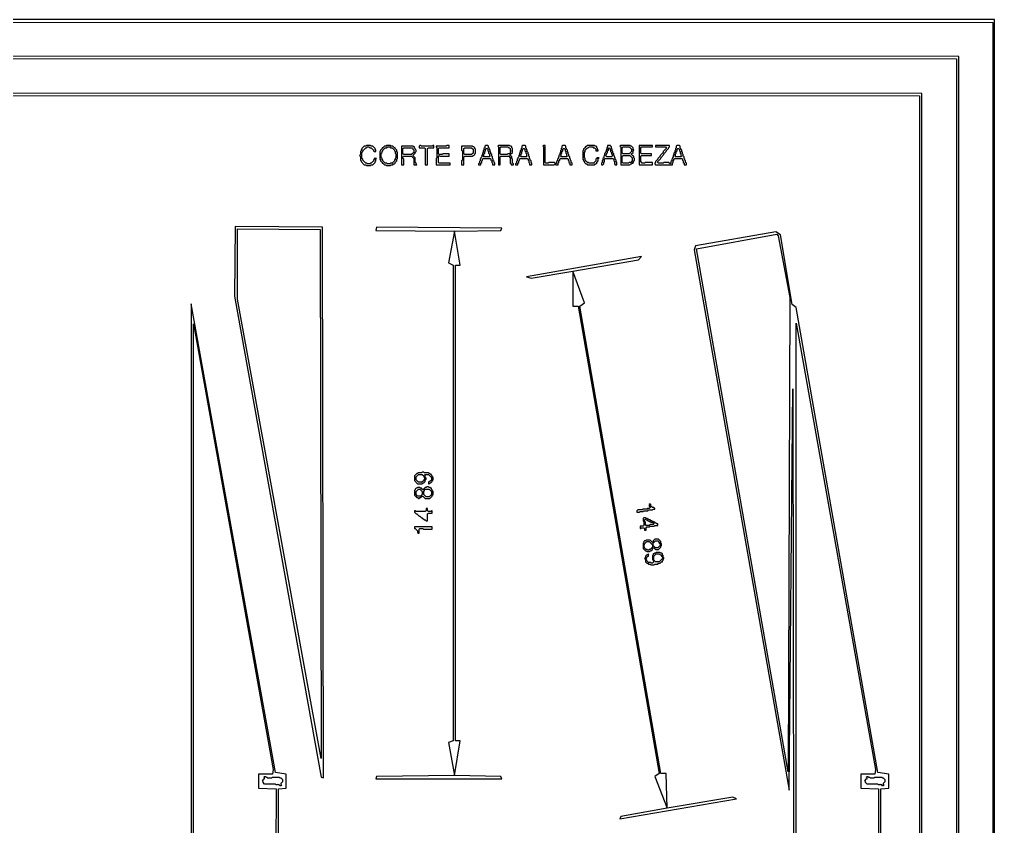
# Model space of a CAD drawing. Extents: x 17 to 323, y -435 to -5.
# Drawn here: x 196.5 to 322.7, y -109.2 to -4.7 of the extents above; entities that cross this region are included whole.
import ezdxf

# ---------------------------------------------------------------- set-up
doc = ezdxf.new("R2010")
doc.units = 0

msp = doc.modelspace()

# ---------------------------------------------------------------- linework, layer by layer
at = {"layer": 'CONTOURS'}
for p, q in [((322.7, -4.7), (17, -4.7)), ((17.3, -5), (322.5, -5.1)), ((322.7, -434.9), (322.7, -4.7)), ((322.5, -5.1), (322.4, -434.6)), ((318.1, -9.5), (21.6, -9.4)), ((21.9, -9.7), (317.8, -9.8)), ((317.8, -9.8), (317.7, -429.9)), ((318.1, -430.2), (318.1, -9.5)), ((313.3, -14.3), (26.4, -14.2)), ((26.7, -14.5), (313, -14.6)), ((313, -14.6), (312.9, -375)), ((313.2, -425.6), (313.3, -14.3)), ((241.1, -21.1), (240.8, -21.4)), ((240.8, -21.4), (240.8, -21.5)), ((240.9, -21.7), (241.3, -21.3)), ((241.3, -21.1), (241.1, -21.1)), ((241.4, -21), (241.3, -21.1)), ((241.3, -21.3), (241.4, -21.3)), ((241.9, -21), (241.4, -21)), ((241.4, -21.3), (241.5, -21.2)), ((241.5, -21.2), (241.7, -21.2)), ((241.7, -21.2), (241.8, -21.3)), ((241.8, -21.3), (242, -21.3)), ((242, -21.1), (241.9, -21)), ((242.2, -21.1), (242, -21.1)), ((242, -21.3), (242.3, -21.6)), ((242.5, -21.4), (242.2, -21.1)), ((242.5, -21.5), (242.5, -21.4)), ((243.4, -21.4), (243.2, -21.6)), ((243.5, -21.3), (243.4, -21.3)), ((243.4, -21.3), (243.4, -21.4)), ((243.7, -21.1), (243.5, -21.3)), ((243.5, -21.6), (243.8, -21.3)), ((243.9, -21.1), (243.7, -21.1)), ((243.8, -21.3), (244, -21.3)), ((244, -21), (243.9, -21.1)), ((244.5, -21), (244, -21)), ((244, -21.3), (244.1, -21.2)), ((244.1, -21.2), (244.4, -21.2)), ((244.4, -21.2), (244.5, -21.3)), ((244.6, -21.1), (244.5, -21)), ((244.5, -21.3), (244.7, -21.3)), ((244.8, -21.1), (244.6, -21.1)), ((244.7, -21.3), (245, -21.6)), ((245, -21.3), (244.8, -21.1)), ((245.1, -21.3), (245, -21.3)), ((245.1, -21.4), (245.1, -21.3)), ((245.3, -21.6), (245.1, -21.4)), ((245.9, -21.1), (245.9, -23.5)), ((247.4, -21.1), (245.9, -21.1)), ((246.1, -21.4), (246.2, -21.3)), ((246.1, -22.1), (246.1, -21.4)), ((246.2, -21.3), (247.3, -21.3)), ((247.3, -21.3), (247.4, -21.4)), ((247.5, -21.2), (247.4, -21.1)), ((247.4, -21.4), (247.4, -21.5)), ((247.6, -21.2), (247.5, -21.2)), ((247.6, -21.3), (247.6, -21.2)), ((247.7, -21.4), (247.6, -21.3)), ((247.7, -21.5), (247.7, -21.4)), ((248.3, -21), (248.2, -21.1)), ((248.2, -21.1), (248.2, -21.3)), ((248.2, -21.3), (248.9, -21.3)), ((248.4, -21), (248.3, -21)), ((248.5, -21.1), (248.4, -21)), ((249.9, -21.1), (248.5, -21.1)), ((248.9, -21.3), (249, -21.4)), ((249, -21.4), (249, -23.5)), ((249.3, -21.4), (249.4, -21.3)), ((249.3, -23.5), (249.3, -21.4)), ((249.4, -21.3), (250.1, -21.3)), ((250, -21), (249.9, -21.1)), ((250.1, -21), (250, -21)), ((250.1, -21.3), (250.1, -21)), ((251.7, -21.1), (250.4, -21.1)), ((250.4, -21.1), (250.4, -21.2)), ((250.4, -21.2), (250.5, -21.3)), ((250.5, -21.3), (250.5, -22.6)), ((250.7, -21.4), (250.8, -21.3)), ((250.7, -22.1), (250.7, -21.4)), ((250.8, -21.3), (252.1, -21.3)), ((251.8, -21), (251.7, -21.1)), ((252.1, -21), (251.8, -21)), ((252.1, -21.3), (252.1, -21)), ((255.1, -21.1), (253.7, -21.1)), ((253.7, -21.1), (253.7, -21.6)), ((254, -21.4), (254.1, -21.3)), ((254, -22.1), (254, -21.4)), ((254.1, -21.3), (255, -21.3)), ((255, -21.3), (255.2, -21.5)), ((255.2, -21.2), (255.1, -21.1)), ((255.3, -21.2), (255.2, -21.2)), ((255.4, -21.3), (255.3, -21.2)), ((255.4, -21.4), (255.4, -21.3)), ((255.5, -21.5), (255.4, -21.4)), ((256.7, -21.3), (256.6, -21.4)), ((256.6, -21.4), (256.6, -21.6)), ((256.8, -21), (256.7, -21.1)), ((256.7, -21.1), (256.7, -21.3)), ((257.1, -21), (256.8, -21)), ((256.8, -21.5), (256.9, -21.4)), ((256.9, -21.4), (257, -21.4)), ((257, -21.4), (257.1, -21.5)), ((257.2, -21.1), (257.1, -21)), ((257.2, -21.3), (257.2, -21.1)), ((257.3, -21.4), (257.2, -21.3)), ((257.3, -21.5), (257.3, -21.4)), ((258.5, -21), (258.4, -21.1)), ((258.4, -21.1), (258.5, -21.2)), ((259.9, -21), (258.5, -21)), ((258.5, -21.2), (258.5, -23.5)), ((258.7, -21.3), (258.8, -21.2)), ((258.7, -22.1), (258.7, -21.3)), ((258.8, -21.2), (259.7, -21.2)), ((259.7, -21.2), (259.8, -21.3)), ((259.8, -21.3), (259.9, -21.3)), ((260, -21.1), (259.9, -21)), ((259.9, -21.3), (260, -21.4)), ((260.1, -21.1), (260, -21.1)), ((260, -21.4), (260, -21.6)), ((260.2, -21.2), (260.1, -21.1)), ((260.2, -21.3), (260.2, -21.2)), ((260.3, -21.4), (260.2, -21.3)), ((260.3, -21.9), (260.3, -21.4)), ((261.5, -21.3), (261.4, -21.4)), ((261.4, -21.4), (261.4, -21.6)), ((261.6, -21), (261.5, -21.1)), ((261.5, -21.1), (261.5, -21.3)), ((261.9, -21), (261.6, -21)), ((261.6, -21.5), (261.7, -21.4)), ((261.7, -21.4), (261.8, -21.4)), ((261.8, -21.4), (261.9, -21.5)), ((262, -21.1), (261.9, -21)), ((262, -21.3), (262, -21.1)), ((262.1, -21.4), (262, -21.3)), ((262.1, -21.5), (262.1, -21.4)), ((264.3, -21), (264.2, -21.1)), ((264.2, -21.1), (264.3, -21.2)), ((264.5, -21), (264.3, -21)), ((264.3, -21.2), (264.3, -23.5)), ((264.5, -23.2), (264.5, -21)), ((266.7, -21.3), (266.6, -21.4)), ((266.6, -21.4), (266.6, -21.6)), ((266.8, -21), (266.7, -21.1)), ((266.7, -21.1), (266.7, -21.3)), ((267.1, -21), (266.8, -21)), ((266.8, -21.5), (266.9, -21.4)), ((266.9, -21.4), (267, -21.4)), ((267, -21.4), (267.1, -21.5)), ((267.2, -21.1), (267.1, -21)), ((267.2, -21.3), (267.2, -21.1)), ((267.3, -21.4), (267.2, -21.3)), ((267.3, -21.5), (267.3, -21.4)), ((269.7, -21.3), (269.5, -21.5)), ((269.8, -21.2), (269.7, -21.2)), ((269.7, -21.2), (269.7, -21.3)), ((269.7, -21.6), (270, -21.3)), ((270, -21), (269.8, -21.2)), ((270.9, -21), (270, -21)), ((270, -21.3), (270.1, -21.3)), ((270.1, -21.3), (270.2, -21.2)), ((270.2, -21.2), (270.7, -21.2)), ((270.7, -21.2), (270.8, -21.3)), ((270.8, -21.3), (270.9, -21.3)), ((271, -21.1), (270.9, -21)), ((270.9, -21.3), (271.1, -21.5)), ((271.1, -21.1), (271, -21.1)), ((271.2, -21.2), (271.1, -21.1)), ((271.2, -21.3), (271.2, -21.2)), ((271.3, -21.4), (271.2, -21.3)), ((271.3, -21.5), (271.3, -21.4)), ((272.6, -21.2), (272.5, -21.3)), ((272.5, -21.3), (272.5, -21.5)), ((272.6, -21), (272.6, -21.2)), ((273, -21), (272.6, -21)), ((272.7, -21.4), (272.8, -21.3)), ((272.7, -21.6), (272.7, -21.4)), ((272.8, -21.3), (272.9, -21.4)), ((272.9, -21.4), (272.9, -21.5)), ((273, -21.1), (273, -21)), ((273.1, -21.2), (273, -21.1)), ((273.1, -21.4), (273.1, -21.2)), ((273.2, -21.5), (273.1, -21.4)), ((274.3, -21), (274.2, -21.1)), ((274.2, -21.1), (274.3, -21.2)), ((275.5, -21), (274.3, -21)), ((274.3, -21.2), (274.3, -23.5)), ((274.5, -21.3), (274.6, -21.2)), ((274.5, -22), (274.5, -21.3)), ((274.6, -21.2), (275.4, -21.2)), ((275.4, -21.2), (275.7, -21.5)), ((275.6, -21.1), (275.5, -21)), ((275.7, -21.1), (275.6, -21.1)), ((275.9, -21.3), (275.7, -21.1)), ((275.9, -21.5), (275.9, -21.3)), ((276.7, -21), (276.7, -23.5)), ((278.4, -21), (276.7, -21)), ((276.9, -21.3), (277, -21.2)), ((276.9, -22), (276.9, -21.3)), ((277, -21.2), (278.4, -21.2)), ((278.4, -21.2), (278.4, -21)), ((278.8, -21), (278.8, -21.2)), ((280.6, -21), (278.8, -21)), ((278.8, -21.2), (280.1, -21.2)), ((280.2, -21.4), (279.8, -21.8)), ((280.1, -21.2), (280.2, -21.3)), ((280.2, -21.3), (280.2, -21.4)), ((280.2, -21.7), (280.5, -21.4)), ((280.5, -21.3), (280.6, -21.2)), ((280.5, -21.4), (280.5, -21.3)), ((280.6, -21.2), (280.6, -21)), ((281.5, -21.3), (281.4, -21.4)), ((281.4, -21.4), (281.4, -21.6)), ((281.6, -21), (281.5, -21.1)), ((281.5, -21.1), (281.5, -21.3)), ((281.9, -21), (281.6, -21)), ((281.6, -21.5), (281.7, -21.4)), ((281.7, -21.4), (281.8, -21.4)), ((281.8, -21.4), (281.9, -21.5)), ((282, -21.1), (281.9, -21)), ((282, -21.3), (282, -21.1)), ((282.1, -21.4), (282, -21.3)), ((282.1, -21.5), (282.1, -21.4)), ((240.6, -22.2), (240.5, -22.3)), ((240.5, -22.3), (240.6, -22.4)), ((240.7, -21.7), (240.6, -21.8)), ((240.6, -21.8), (240.6, -22.2)), ((240.6, -22.4), (240.6, -22.9)), ((240.8, -21.5), (240.7, -21.6)), ((240.7, -21.6), (240.7, -21.7)), ((240.8, -21.9), (240.9, -21.8)), ((240.8, -22.7), (240.8, -21.9)), ((240.9, -22.8), (240.8, -22.7)), ((240.9, -21.8), (240.9, -21.7)), ((242.3, -21.6), (242.3, -21.7)), ((242.3, -21.7), (242.4, -21.8)), ((242.4, -21.8), (242.6, -21.8)), ((242.7, -22.7), (242.4, -22.7)), ((242.4, -22.7), (242.4, -22.8)), ((242.6, -21.6), (242.5, -21.5)), ((242.6, -21.8), (242.6, -21.6)), ((242.6, -22.8), (242.7, -22.7)), ((243.2, -21.7), (243.1, -21.8)), ((243.1, -21.8), (243.1, -22.8)), ((243.2, -21.6), (243.2, -21.7)), ((243.3, -22), (243.4, -21.9)), ((243.3, -22.6), (243.3, -22)), ((243.4, -22.7), (243.3, -22.6)), ((243.4, -21.8), (243.5, -21.7)), ((243.4, -21.9), (243.4, -21.8)), ((243.4, -22.8), (243.4, -22.7)), ((243.5, -21.7), (243.5, -21.6)), ((245, -21.6), (245, -21.7)), ((245, -21.7), (245.1, -21.8)), ((245.1, -21.8), (245.1, -22)), ((245.1, -22), (245.2, -22.1)), ((245.2, -22.6), (245.1, -22.7)), ((245.1, -22.7), (245.1, -22.8)), ((245.2, -22.1), (245.2, -22.6)), ((245.3, -21.8), (245.3, -21.6)), ((245.4, -21.9), (245.3, -21.8)), ((245.3, -22.8), (245.4, -22.7)), ((245.4, -22.7), (245.4, -21.9)), ((246.2, -22.2), (246.1, -22.1)), ((246.1, -22.5), (246.2, -22.4)), ((246.1, -22.7), (246.1, -22.5)), ((246.2, -22.8), (246.1, -22.7)), ((247.2, -22.2), (246.2, -22.2)), ((246.2, -22.4), (247.2, -22.4)), ((247.5, -21.9), (247.2, -22.2)), ((247.2, -22.4), (247.5, -22.7)), ((247.4, -21.5), (247.5, -21.6)), ((247.4, -22.3), (247.7, -22)), ((247.7, -22.6), (247.4, -22.3)), ((247.5, -21.6), (247.5, -21.9)), ((247.5, -22.7), (247.5, -23.5)), ((247.8, -21.6), (247.7, -21.5)), ((247.7, -21.9), (247.8, -21.8)), ((247.7, -22), (247.7, -21.9)), ((247.7, -23.2), (247.7, -22.6)), ((247.8, -21.8), (247.8, -21.6)), ((250.5, -22.6), (250.4, -22.7)), ((250.4, -22.7), (250.4, -23.5)), ((250.8, -22.2), (250.7, -22.1)), ((250.7, -22.4), (250.8, -22.3)), ((250.7, -23.2), (250.7, -22.4)), ((251.2, -22.2), (250.8, -22.2)), ((250.8, -22.3), (250.9, -22.4)), ((250.9, -22.4), (252.1, -22.4)), ((251.3, -22.1), (251.2, -22.2)), ((252.1, -22.1), (251.3, -22.1)), ((252.1, -22.4), (252.1, -22.1)), ((253.7, -21.6), (253.8, -21.7)), ((253.8, -21.7), (253.8, -22.9)), ((254.1, -22.2), (254, -22.1)), ((254, -22.5), (254.1, -22.4)), ((254, -23.5), (254, -22.5)), ((255, -22.2), (254.1, -22.2)), ((254.1, -22.4), (255.1, -22.4)), ((255.2, -22), (255, -22.2)), ((255.1, -22.4), (255.2, -22.3)), ((255.2, -21.5), (255.2, -22)), ((255.2, -22.3), (255.3, -22.3)), ((255.3, -22.3), (255.4, -22.2)), ((255.4, -22.1), (255.5, -22)), ((255.4, -22.2), (255.4, -22.1)), ((255.5, -22), (255.5, -21.5)), ((256.2, -22.7), (256.1, -22.8)), ((256.3, -22.5), (256.2, -22.6)), ((256.2, -22.6), (256.2, -22.7)), ((256.4, -22.2), (256.3, -22.3)), ((256.3, -22.3), (256.3, -22.5)), ((256.5, -21.9), (256.4, -22)), ((256.4, -22), (256.4, -22.2)), ((256.4, -22.8), (256.5, -22.7)), ((256.6, -21.6), (256.5, -21.7)), ((256.5, -21.7), (256.5, -21.9)), ((256.5, -22.4), (256.6, -22.3)), ((256.6, -22.5), (256.5, -22.4)), ((256.5, -22.7), (257.4, -22.7)), ((256.6, -22.1), (256.7, -22)), ((256.6, -22.3), (256.6, -22.1)), ((257.3, -22.5), (256.6, -22.5)), ((256.7, -21.8), (256.8, -21.7)), ((256.7, -22), (256.7, -21.8)), ((256.8, -21.7), (256.8, -21.5)), ((257.1, -21.5), (257.1, -21.7)), ((257.1, -21.7), (257.2, -21.8)), ((257.2, -21.8), (257.2, -22)), ((257.2, -22), (257.3, -22.1)), ((257.4, -21.6), (257.3, -21.5)), ((257.3, -22.1), (257.3, -22.3)), ((257.3, -22.3), (257.4, -22.4)), ((257.4, -22.4), (257.3, -22.5)), ((257.4, -21.8), (257.4, -21.6)), ((257.5, -21.9), (257.4, -21.8)), ((257.4, -22.7), (257.5, -22.8)), ((257.5, -22.1), (257.5, -21.9)), ((257.6, -22.2), (257.5, -22.1)), ((257.6, -22.4), (257.6, -22.2)), ((257.7, -22.5), (257.6, -22.4)), ((257.7, -22.7), (257.7, -22.5)), ((257.8, -22.8), (257.7, -22.7)), ((258.8, -22.2), (258.7, -22.1)), ((258.7, -22.5), (258.8, -22.4)), ((258.7, -23.5), (258.7, -22.5)), ((259.6, -22.2), (258.8, -22.2)), ((258.8, -22.4), (259.8, -22.4)), ((259.7, -22.1), (259.6, -22.2)), ((259.9, -22.1), (259.7, -22.1)), ((259.8, -22.4), (260, -22.6)), ((260, -22), (259.9, -22.1)), ((260, -21.6), (260.1, -21.7)), ((260.1, -21.7), (260, -21.8)), ((260, -21.8), (260, -22)), ((260, -22.2), (260.3, -21.9)), ((260, -22.3), (260, -22.2)), ((260.2, -22.5), (260, -22.3)), ((260, -22.6), (260, -23.3)), ((260.2, -22.7), (260.2, -22.5)), ((260.3, -22.8), (260.2, -22.7)), ((261, -22.7), (260.9, -22.8)), ((261.1, -22.5), (261, -22.6)), ((261, -22.6), (261, -22.7)), ((261.2, -22.2), (261.1, -22.3)), ((261.1, -22.3), (261.1, -22.5)), ((261.3, -21.9), (261.2, -22)), ((261.2, -22), (261.2, -22.2)), ((261.2, -22.8), (261.3, -22.7)), ((261.4, -21.6), (261.3, -21.7)), ((261.3, -21.7), (261.3, -21.9)), ((261.3, -22.4), (261.4, -22.3)), ((261.4, -22.5), (261.3, -22.4)), ((261.3, -22.7), (262.2, -22.7)), ((261.4, -22.1), (261.5, -22)), ((261.4, -22.3), (261.4, -22.1)), ((262.1, -22.5), (261.4, -22.5)), ((261.5, -21.8), (261.6, -21.7)), ((261.5, -22), (261.5, -21.8)), ((261.6, -21.7), (261.6, -21.5)), ((261.9, -21.5), (261.9, -21.7)), ((261.9, -21.7), (262, -21.8)), ((262, -21.8), (262, -22)), ((262, -22), (262.1, -22.1)), ((262.2, -21.6), (262.1, -21.5)), ((262.1, -22.1), (262.1, -22.3)), ((262.1, -22.3), (262.2, -22.4)), ((262.2, -22.4), (262.1, -22.5)), ((262.2, -21.8), (262.2, -21.6)), ((262.3, -21.9), (262.2, -21.8)), ((262.2, -22.7), (262.3, -22.8)), ((262.3, -22.1), (262.3, -21.9)), ((262.4, -22.2), (262.3, -22.1)), ((262.4, -22.4), (262.4, -22.2)), ((262.5, -22.5), (262.4, -22.4)), ((262.5, -22.7), (262.5, -22.5)), ((262.6, -22.8), (262.5, -22.7)), ((266.2, -22.7), (266.1, -22.8)), ((266.3, -22.5), (266.2, -22.6)), ((266.2, -22.6), (266.2, -22.7)), ((266.4, -22.2), (266.3, -22.3)), ((266.3, -22.3), (266.3, -22.5)), ((266.5, -21.9), (266.4, -22)), ((266.4, -22), (266.4, -22.2)), ((266.4, -22.8), (266.5, -22.7)), ((266.6, -21.6), (266.5, -21.7)), ((266.5, -21.7), (266.5, -21.9)), ((266.5, -22.4), (266.6, -22.3)), ((266.6, -22.5), (266.5, -22.4)), ((266.5, -22.7), (267.4, -22.7)), ((266.6, -22.1), (266.7, -22)), ((266.6, -22.3), (266.6, -22.1)), ((267.3, -22.5), (266.6, -22.5)), ((266.7, -21.8), (266.8, -21.7)), ((266.7, -22), (266.7, -21.8)), ((266.8, -21.7), (266.8, -21.5)), ((267.1, -21.5), (267.1, -21.7)), ((267.1, -21.7), (267.2, -21.8)), ((267.2, -21.8), (267.2, -22)), ((267.2, -22), (267.3, -22.1)), ((267.4, -21.6), (267.3, -21.5)), ((267.3, -22.1), (267.3, -22.3)), ((267.3, -22.3), (267.4, -22.4)), ((267.4, -22.4), (267.3, -22.5)), ((267.4, -21.8), (267.4, -21.6)), ((267.5, -21.9), (267.4, -21.8)), ((267.4, -22.7), (267.5, -22.8)), ((267.5, -22.1), (267.5, -21.9)), ((267.6, -22.2), (267.5, -22.1)), ((267.6, -22.4), (267.6, -22.2)), ((267.7, -22.5), (267.6, -22.4)), ((267.7, -22.7), (267.7, -22.5)), ((267.8, -22.8), (267.7, -22.7)), ((269.5, -21.6), (269.4, -21.7)), ((269.4, -21.7), (269.4, -22.8)), ((269.5, -21.5), (269.5, -21.6)), ((269.6, -21.9), (269.7, -21.8)), ((269.6, -22.6), (269.6, -21.9)), ((269.7, -22.7), (269.6, -22.6)), ((269.7, -21.8), (269.7, -21.6)), ((269.7, -22.9), (269.7, -22.7)), ((271.1, -21.5), (271.1, -21.7)), ((271.1, -21.7), (271.4, -21.7)), ((271.2, -22.7), (271.1, -22.8)), ((271.5, -22.6), (271.2, -22.6)), ((271.2, -22.6), (271.2, -22.7)), ((271.4, -21.6), (271.3, -21.5)), ((271.4, -21.7), (271.4, -21.6)), ((271.4, -22.7), (271.5, -22.6)), ((271.4, -23), (271.4, -22.7)), ((272.1, -22.6), (272, -22.7)), ((272, -22.7), (272, -22.9)), ((272.2, -22.3), (272.1, -22.4)), ((272.1, -22.4), (272.1, -22.6)), ((272.3, -22), (272.2, -22.1)), ((272.2, -22.1), (272.2, -22.3)), ((272.2, -22.8), (272.3, -22.7)), ((272.4, -21.8), (272.3, -21.9)), ((272.3, -21.9), (272.3, -22)), ((272.3, -22.7), (273.3, -22.7)), ((272.5, -21.5), (272.4, -21.6)), ((272.4, -21.6), (272.4, -21.8)), ((272.4, -22.2), (272.5, -22.1)), ((272.4, -22.4), (272.4, -22.2)), ((272.5, -22.5), (272.4, -22.4)), ((272.5, -22), (272.6, -21.9)), ((272.5, -22.1), (272.5, -22)), ((273.1, -22.5), (272.5, -22.5)), ((272.6, -21.7), (272.7, -21.6)), ((272.6, -21.9), (272.6, -21.7)), ((272.9, -21.5), (273, -21.6)), ((273, -21.6), (273, -21.8)), ((273, -21.8), (273.1, -21.9)), ((273.1, -21.9), (273.1, -22.1)), ((273.1, -22.1), (273.2, -22.2)), ((273.2, -22.4), (273.1, -22.5)), ((273.2, -21.7), (273.2, -21.5)), ((273.3, -21.8), (273.2, -21.7)), ((273.2, -22.2), (273.2, -22.4)), ((273.3, -22), (273.3, -21.8)), ((273.4, -22.1), (273.3, -22)), ((273.3, -22.7), (273.4, -22.8)), ((273.4, -22.3), (273.4, -22.1)), ((273.5, -22.4), (273.4, -22.3)), ((273.5, -22.5), (273.5, -22.4)), ((273.6, -22.6), (273.5, -22.5)), ((273.6, -22.8), (273.6, -22.6)), ((274.6, -22.1), (274.5, -22)), ((274.5, -22.4), (274.6, -22.3)), ((274.5, -23.2), (274.5, -22.4)), ((275.4, -22.1), (274.6, -22.1)), ((274.6, -22.3), (275.5, -22.3)), ((275.7, -21.8), (275.4, -22.1)), ((275.5, -22.3), (275.8, -22.6)), ((275.7, -21.5), (275.7, -21.8)), ((275.7, -22.1), (275.9, -21.9)), ((275.7, -22.2), (275.7, -22.1)), ((275.9, -22.4), (275.7, -22.2)), ((275.8, -22.6), (275.8, -23)), ((276, -21.6), (275.9, -21.5)), ((275.9, -21.7), (276, -21.6)), ((275.9, -21.9), (275.9, -21.7)), ((276, -22.4), (275.9, -22.4)), ((276, -22.6), (276, -22.4)), ((276.1, -22.7), (276, -22.6)), ((276.1, -22.9), (276.1, -22.7)), ((277, -22.1), (276.9, -22)), ((276.9, -22.4), (277, -22.3)), ((276.9, -23.1), (276.9, -22.4)), ((278.3, -22.1), (277, -22.1)), ((277, -22.3), (278.3, -22.3)), ((278.3, -22.3), (278.3, -22.1)), ((279.4, -22.4), (279.1, -22.7)), ((279.1, -22.7), (279.1, -22.8)), ((279.1, -23.1), (279.5, -22.7)), ((279.8, -21.9), (279.4, -22.3)), ((279.4, -22.3), (279.4, -22.4)), ((279.5, -22.6), (279.9, -22.2)), ((279.5, -22.7), (279.5, -22.6)), ((279.8, -21.8), (279.8, -21.9)), ((279.9, -22.1), (280.2, -21.8)), ((279.9, -22.2), (279.9, -22.1)), ((280.2, -21.8), (280.2, -21.7)), ((281, -22.7), (280.9, -22.8)), ((281.1, -22.5), (281, -22.6)), ((281, -22.6), (281, -22.7)), ((281.2, -22.2), (281.1, -22.3)), ((281.1, -22.3), (281.1, -22.5)), ((281.3, -21.9), (281.2, -22)), ((281.2, -22), (281.2, -22.2)), ((281.2, -22.8), (281.3, -22.7)), ((281.4, -21.6), (281.3, -21.7)), ((281.3, -21.7), (281.3, -21.9)), ((281.3, -22.4), (281.4, -22.3)), ((281.4, -22.5), (281.3, -22.4)), ((281.3, -22.7), (282.2, -22.7)), ((281.4, -22.1), (281.5, -22)), ((281.4, -22.3), (281.4, -22.1)), ((282.1, -22.5), (281.4, -22.5)), ((281.5, -21.8), (281.6, -21.7)), ((281.5, -22), (281.5, -21.8)), ((281.6, -21.7), (281.6, -21.5)), ((281.9, -21.5), (281.9, -21.7)), ((281.9, -21.7), (282, -21.8)), ((282, -21.8), (282, -22)), ((282, -22), (282.1, -22.1)), ((282.2, -21.6), (282.1, -21.5)), ((282.1, -22.1), (282.1, -22.3)), ((282.1, -22.3), (282.2, -22.4)), ((282.2, -22.4), (282.1, -22.5)), ((282.2, -21.8), (282.2, -21.6)), ((282.3, -21.9), (282.2, -21.8)), ((282.2, -22.7), (282.3, -22.8)), ((282.3, -22.1), (282.3, -21.9)), ((282.4, -22.2), (282.3, -22.1)), ((282.4, -22.4), (282.4, -22.2)), ((282.5, -22.5), (282.4, -22.4)), ((282.5, -22.7), (282.5, -22.5)), ((282.6, -22.8), (282.5, -22.7)), ((240.6, -22.9), (240.7, -23)), ((240.7, -23), (240.7, -23.1)), ((240.7, -23.1), (241.1, -23.5)), ((240.9, -22.9), (240.9, -22.8)), ((241.3, -23.3), (240.9, -22.9)), ((241.1, -23.5), (241.3, -23.5)), ((241.4, -23.3), (241.3, -23.3)), ((241.3, -23.5), (241.4, -23.6)), ((241.5, -23.4), (241.4, -23.3)), ((241.4, -23.6), (241.9, -23.6)), ((241.8, -23.4), (241.5, -23.4)), ((241.9, -23.3), (241.8, -23.4)), ((242, -23.3), (241.9, -23.3)), ((241.9, -23.6), (242, -23.5)), ((242.3, -23), (242, -23.3)), ((242, -23.5), (242.2, -23.5)), ((242.2, -23.5), (242.5, -23.2)), ((242.4, -22.8), (242.3, -22.9)), ((242.3, -22.9), (242.3, -23)), ((242.5, -23.1), (242.6, -23)), ((242.5, -23.2), (242.5, -23.1)), ((242.6, -23), (242.6, -22.8)), ((243.1, -22.8), (243.2, -22.9)), ((243.2, -22.9), (243.2, -23)), ((243.2, -23), (243.4, -23.2)), ((243.5, -22.9), (243.4, -22.8)), ((243.4, -23.2), (243.4, -23.3)), ((243.4, -23.3), (243.5, -23.3)), ((243.5, -23), (243.5, -22.9)), ((243.8, -23.3), (243.5, -23)), ((243.5, -23.3), (243.7, -23.5)), ((243.7, -23.5), (243.9, -23.5)), ((244, -23.3), (243.8, -23.3)), ((243.9, -23.5), (244, -23.6)), ((244.1, -23.4), (244, -23.3)), ((244, -23.6), (244.5, -23.6)), ((244.4, -23.4), (244.1, -23.4)), ((244.5, -23.3), (244.4, -23.4)), ((244.7, -23.3), (244.5, -23.3)), ((244.5, -23.6), (244.6, -23.5)), ((244.6, -23.5), (244.8, -23.5)), ((245, -23), (244.7, -23.3)), ((244.8, -23.5), (244.9, -23.4)), ((244.9, -23.4), (245, -23.4)), ((245.1, -22.8), (245, -22.9)), ((245, -22.9), (245, -23)), ((245, -23.4), (245.1, -23.3)), ((245.1, -23.2), (245.3, -23)), ((245.1, -23.3), (245.1, -23.2)), ((245.3, -23), (245.3, -22.8)), ((245.9, -23.5), (246.2, -23.5)), ((246.2, -23.5), (246.2, -22.8)), ((247.5, -23.5), (247.9, -23.5)), ((247.8, -23.3), (247.7, -23.2)), ((247.8, -23.4), (247.8, -23.3)), ((247.9, -23.5), (247.8, -23.4)), ((249, -23.5), (249.3, -23.5)), ((250.4, -23.5), (252.2, -23.5)), ((250.8, -23.3), (250.7, -23.2)), ((252.2, -23.3), (250.8, -23.3)), ((252.2, -23.5), (252.2, -23.3)), ((253.8, -22.9), (253.7, -23)), ((253.7, -23), (253.7, -23.5)), ((253.7, -23.5), (254, -23.5)), ((256, -23.3), (255.9, -23.4)), ((255.9, -23.4), (255.9, -23.5)), ((255.9, -23.5), (256.2, -23.5)), ((256.1, -23), (256, -23.1)), ((256, -23.1), (256, -23.3)), ((256.1, -22.8), (256.1, -23)), ((256.2, -23.3), (256.3, -23.2)), ((256.2, -23.5), (256.2, -23.3)), ((256.3, -23), (256.4, -22.9)), ((256.3, -23.2), (256.3, -23)), ((256.4, -22.9), (256.4, -22.8)), ((257.5, -22.8), (257.5, -22.9)), ((257.5, -22.9), (257.6, -23)), ((257.6, -23), (257.6, -23.2)), ((257.6, -23.2), (257.7, -23.3)), ((257.7, -23.3), (257.7, -23.5)), ((257.7, -23.5), (258, -23.5)), ((257.8, -23), (257.8, -22.8)), ((257.9, -23.1), (257.8, -23)), ((257.9, -23.2), (257.9, -23.1)), ((258, -23.3), (257.9, -23.2)), ((258, -23.5), (258, -23.3)), ((258.5, -23.5), (258.7, -23.5)), ((260, -23.3), (260.1, -23.4)), ((260.1, -23.4), (260.1, -23.5)), ((260.1, -23.5), (260.4, -23.5)), ((260.3, -23.3), (260.3, -22.8)), ((260.4, -23.4), (260.3, -23.3)), ((260.4, -23.5), (260.4, -23.4)), ((260.8, -23.3), (260.7, -23.4)), ((260.7, -23.4), (260.7, -23.5)), ((260.7, -23.5), (261, -23.5)), ((260.9, -23), (260.8, -23.1)), ((260.8, -23.1), (260.8, -23.3)), ((260.9, -22.8), (260.9, -23)), ((261, -23.3), (261.1, -23.2)), ((261, -23.5), (261, -23.3)), ((261.1, -23), (261.2, -22.9)), ((261.1, -23.2), (261.1, -23)), ((261.2, -22.9), (261.2, -22.8)), ((262.3, -22.8), (262.3, -22.9)), ((262.3, -22.9), (262.4, -23)), ((262.4, -23), (262.4, -23.2)), ((262.4, -23.2), (262.5, -23.3)), ((262.5, -23.3), (262.5, -23.5)), ((262.5, -23.5), (262.8, -23.5)), ((262.6, -22.9), (262.6, -22.8)), ((262.7, -23), (262.6, -22.9)), ((262.7, -23.2), (262.7, -23)), ((262.8, -23.3), (262.7, -23.2)), ((262.8, -23.5), (262.8, -23.3)), ((264.3, -23.5), (265.7, -23.5)), ((264.6, -23.3), (264.5, -23.2)), ((264.9, -23.3), (264.6, -23.3)), ((265, -23.2), (264.9, -23.3)), ((265.7, -23.2), (265, -23.2)), ((265.9, -23.4), (265.7, -23.2)), ((265.7, -23.5), (265.8, -23.4)), ((265.8, -23.4), (265.9, -23.5)), ((266, -23.3), (265.9, -23.4)), ((265.9, -23.5), (266.2, -23.5)), ((266.1, -23), (266, -23.1)), ((266, -23.1), (266, -23.3)), ((266.1, -22.8), (266.1, -23)), ((266.2, -23.3), (266.3, -23.2)), ((266.2, -23.5), (266.2, -23.3)), ((266.3, -23), (266.4, -22.9)), ((266.3, -23.2), (266.3, -23)), ((266.4, -22.9), (266.4, -22.8)), ((267.5, -22.8), (267.5, -22.9)), ((267.5, -22.9), (267.6, -23)), ((267.6, -23), (267.6, -23.2)), ((267.6, -23.2), (267.7, -23.3)), ((267.7, -23.3), (267.7, -23.5)), ((267.7, -23.5), (268, -23.5)), ((267.8, -22.9), (267.8, -22.8)), ((267.9, -23), (267.8, -22.9)), ((267.9, -23.2), (267.9, -23)), ((268, -23.3), (267.9, -23.2)), ((268, -23.5), (268, -23.3)), ((269.4, -22.8), (269.5, -22.9)), ((269.5, -22.9), (269.5, -23)), ((269.5, -23), (269.6, -23.1)), ((269.6, -23.1), (269.6, -23.2)), ((269.6, -23.2), (269.8, -23.4)), ((270, -23.2), (269.7, -22.9)), ((269.8, -23.4), (269.9, -23.4)), ((269.9, -23.4), (270, -23.5)), ((270.1, -23.2), (270, -23.2)), ((270, -23.5), (270.9, -23.5)), ((270.2, -23.3), (270.1, -23.2)), ((270.8, -23.3), (270.2, -23.3)), ((271.1, -23), (270.8, -23.3)), ((270.9, -23.5), (271, -23.4)), ((271, -23.4), (271.1, -23.4)), ((271.1, -22.8), (271.1, -23)), ((271.1, -23.4), (271.2, -23.3)), ((271.2, -23.2), (271.4, -23)), ((271.2, -23.3), (271.2, -23.2)), ((271.9, -23.2), (271.8, -23.3)), ((271.8, -23.3), (271.8, -23.5)), ((271.8, -23.5), (272, -23.5)), ((272, -22.9), (271.9, -23)), ((271.9, -23), (271.9, -23.2)), ((272, -23.5), (272.1, -23.4)), ((272.1, -23.2), (272.2, -23.1)), ((272.1, -23.4), (272.1, -23.2)), ((272.2, -23.1), (272.2, -22.8)), ((273.4, -22.8), (273.4, -23)), ((273.4, -23), (273.5, -23.1)), ((273.5, -23.1), (273.5, -23.4)), ((273.5, -23.4), (273.6, -23.5)), ((273.7, -22.9), (273.6, -22.8)), ((273.6, -23.5), (273.8, -23.5)), ((273.7, -23.1), (273.7, -22.9)), ((273.8, -23.2), (273.7, -23.1)), ((273.8, -23.5), (273.8, -23.2)), ((274.3, -23.5), (275.5, -23.5)), ((274.6, -23.3), (274.5, -23.2)), ((275.3, -23.3), (274.6, -23.3)), ((275.4, -23.2), (275.3, -23.3)), ((275.6, -23.2), (275.4, -23.2)), ((275.5, -23.5), (275.6, -23.4)), ((275.8, -23), (275.6, -23.2)), ((275.6, -23.4), (275.7, -23.4)), ((275.7, -23.4), (275.8, -23.3)), ((275.8, -23.3), (275.9, -23.3)), ((275.9, -23.2), (276, -23.1)), ((275.9, -23.3), (275.9, -23.2)), ((276, -23), (276.1, -22.9)), ((276, -23.1), (276, -23)), ((276.7, -23.5), (278.4, -23.5)), ((277.1, -23.3), (276.9, -23.1)), ((277.4, -23.3), (277.1, -23.3)), ((277.5, -23.2), (277.4, -23.3)), ((278.4, -23.2), (277.5, -23.2)), ((278.4, -23.5), (278.4, -23.2)), ((278.8, -23.2), (278.7, -23.3)), ((278.7, -23.3), (278.7, -23.4)), ((278.7, -23.4), (278.8, -23.5)), ((279.1, -22.8), (278.8, -23.1)), ((278.8, -23.1), (278.8, -23.2)), ((278.8, -23.5), (281, -23.5)), ((279.1, -23.2), (279.1, -23.1)), ((279.2, -23.3), (279.1, -23.2)), ((279.8, -23.3), (279.2, -23.3)), ((279.9, -23.2), (279.8, -23.3)), ((280.5, -23.2), (279.9, -23.2)), ((280.7, -23.4), (280.5, -23.2)), ((280.8, -23.3), (280.7, -23.4)), ((280.9, -23), (280.8, -23.1)), ((280.8, -23.1), (280.8, -23.3)), ((280.9, -22.8), (280.9, -23)), ((281, -23.3), (281.1, -23.2)), ((281, -23.5), (281, -23.3)), ((281.1, -23), (281.2, -22.9)), ((281.1, -23.2), (281.1, -23)), ((281.2, -22.9), (281.2, -22.8)), ((282.3, -22.8), (282.3, -22.9)), ((282.3, -22.9), (282.4, -23)), ((282.4, -23), (282.4, -23.2)), ((282.4, -23.2), (282.5, -23.3)), ((282.5, -23.3), (282.5, -23.5)), ((282.5, -23.5), (282.8, -23.5)), ((282.6, -22.9), (282.6, -22.8)), ((282.7, -23), (282.6, -22.9)), ((282.7, -23.2), (282.7, -23)), ((282.8, -23.3), (282.7, -23.2)), ((282.8, -23.5), (282.8, -23.3)), ((224.4, -31.5), (224.3, -40.5)), ((235.7, -31.6), (224.4, -31.5)), ((224.7, -31.8), (235.4, -31.9)), ((224.7, -40.9), (224.7, -31.8)), ((235.4, -31.9), (235.5, -100.4)), ((235.8, -102.9), (235.7, -31.6)), ((242.7, -31.6), (242.6, -32)), ((242.6, -32), (252.8, -32.1)), ((258.9, -31.7), (242.7, -31.6)), ((252.8, -32.1), (252, -36.2)), ((252.8, -32.1), (258.8, -32)), ((253.5, -36.5), (252.8, -32.1)), ((258.8, -32), (258.9, -31.7)), ((294.4, -32.2), (284, -34)), ((284.1, -34.4), (294.5, -32.5)), ((295, -32.6), (294.4, -32.2)), ((294.5, -32.5), (294.7, -32.7)), ((294.7, -32.7), (296.2, -40.7)), ((296.5, -41.6), (295, -32.6)), ((284, -34), (283.8, -34.5)), ((283.8, -34.5), (296.1, -104.5)), ((296, -102.1), (284.1, -34.4)), ((252, -36.2), (252.6, -36.5)), ((252.6, -36.5), (252.6, -98.1)), ((252.9, -98.1), (252.9, -36.5)), ((252.9, -36.5), (253.5, -36.5)), ((277, -35.4), (262.1, -38)), ((268.1, -37.3), (276.6, -35.8)), ((276.6, -35.8), (277, -35.4)), ((262.7, -38.2), (268.1, -37.3)), ((268.1, -37.3), (268.1, -41.8)), ((269.6, -41.4), (268.1, -37.3)), ((262.1, -38), (262.7, -38.2)), ((218.7, -41.5), (218.7, -136.3)), ((229.6, -102.2), (218.7, -41.5)), ((224.3, -40.5), (235.5, -102.8)), ((235.5, -100.4), (224.7, -40.9)), ((269, -41.8), (269.6, -41.4)), ((296.2, -40.7), (296, -102.1)), ((297, -42), (296.5, -41.6)), ((268.1, -41.8), (268.8, -41.8)), ((268.8, -41.8), (279.3, -102.3)), ((279.5, -102.3), (269, -41.8)), ((307.6, -102.2), (297, -42)), ((219, -44.1), (229.3, -101.8)), ((219, -124.5), (219, -44.1)), ((297, -44), (307.3, -101.8)), ((297, -136.1), (297, -44)), ((296.1, -104.5), (296.6, -52.5)), ((296.6, -52.5), (296.7, -136.3)), ((247.9, -63.5), (247.6, -63.8)), ((247.6, -63.8), (247.6, -64.4)), ((247.8, -63.9), (248.1, -63.6)), ((247.8, -64.3), (247.8, -63.9)), ((248.1, -64.6), (247.8, -64.3)), ((248, -63.5), (247.9, -63.5)), ((248.1, -63.4), (248, -63.5)), ((248.5, -63.4), (248.1, -63.4)), ((248.1, -63.6), (248.6, -63.6)), ((248.6, -63.3), (248.5, -63.4)), ((248.8, -63.3), (248.6, -63.3)), ((248.6, -63.6), (248.8, -63.8)), ((248.9, -63.4), (248.8, -63.3)), ((248.8, -63.8), (248.8, -63.9)), ((248.8, -63.9), (248.9, -64)), ((248.9, -64.2), (248.8, -64.3)), ((248.8, -64.3), (248.8, -64.4)), ((249.4, -63.4), (248.9, -63.4)), ((248.9, -63.7), (249, -63.6)), ((249, -63.8), (248.9, -63.7)), ((248.9, -64), (248.9, -64.2)), ((249, -63.6), (249.4, -63.6)), ((249, -64), (249, -63.8)), ((249.1, -64.1), (249, -64)), ((249, -64.3), (249.1, -64.2)), ((249, -64.5), (249, -64.3)), ((249.1, -64.2), (249.1, -64.1)), ((249.5, -63.5), (249.4, -63.4)), ((249.4, -63.6), (249.8, -64)), ((249.6, -63.5), (249.5, -63.5)), ((249.7, -63.6), (249.6, -63.5)), ((249.8, -64.3), (249.6, -64.5)), ((249.8, -63.6), (249.7, -63.6)), ((249.8, -63.7), (249.8, -63.6)), ((249.9, -63.8), (249.8, -63.7)), ((249.8, -64), (249.8, -64.3)), ((249.9, -63.9), (249.9, -63.8)), ((250, -64), (249.9, -63.9)), ((249.9, -64.4), (250, -64.3)), ((250, -64.3), (250, -64)), ((247.6, -64.4), (248, -64.8)), ((247.7, -65.6), (247.6, -65.7)), ((247.8, -65.4), (247.7, -65.5)), ((247.7, -65.5), (247.7, -65.6)), ((247.9, -65.4), (247.8, -65.4)), ((247.8, -65.8), (248.1, -65.5)), ((248, -65.3), (247.9, -65.4)), ((248, -64.8), (248.6, -64.8)), ((248.3, -65.3), (248, -65.3)), ((248.5, -64.6), (248.1, -64.6)), ((248.1, -65.5), (248.3, -65.5)), ((248.4, -65.4), (248.3, -65.3)), ((248.3, -65.5), (248.6, -65.8)), ((248.5, -65.4), (248.4, -65.4)), ((248.6, -64.5), (248.5, -64.6)), ((248.7, -65.6), (248.5, -65.4)), ((248.7, -64.5), (248.6, -64.5)), ((248.6, -64.8), (248.7, -64.7)), ((248.8, -64.4), (248.7, -64.5)), ((248.7, -64.7), (248.8, -64.7)), ((249, -65.3), (248.7, -65.6)), ((248.8, -64.7), (249, -64.5)), ((248.9, -65.6), (249, -65.5)), ((248.9, -65.7), (248.9, -65.6)), ((249.1, -65.3), (249, -65.3)), ((249, -65.5), (249.5, -65.5)), ((249.2, -65.2), (249.1, -65.3)), ((249.4, -65.2), (249.2, -65.2)), ((249.5, -64.5), (249.4, -64.6)), ((249.4, -64.6), (249.4, -64.8)), ((249.4, -64.8), (249.5, -64.8)), ((249.5, -65.3), (249.4, -65.2)), ((249.6, -64.5), (249.5, -64.5)), ((249.5, -64.8), (249.6, -64.7)), ((249.6, -65.3), (249.5, -65.3)), ((249.5, -65.5), (249.8, -65.8)), ((249.6, -64.7), (249.7, -64.7)), ((249.7, -65.4), (249.6, -65.3)), ((249.7, -64.7), (249.9, -64.5)), ((249.8, -65.4), (249.7, -65.4)), ((249.8, -65.5), (249.8, -65.4)), ((249.9, -65.6), (249.8, -65.5)), ((249.9, -64.5), (249.9, -64.4)), ((249.9, -65.7), (249.9, -65.6)), ((247.6, -65.7), (247.6, -66.3)), ((247.6, -66.3), (247.9, -66.6)), ((247.8, -66.2), (247.8, -65.8)), ((248, -66.4), (247.8, -66.2)), ((247.9, -66.6), (248, -66.6)), ((248.4, -66.4), (248, -66.4)), ((248, -66.6), (248.1, -66.7)), ((248.1, -66.7), (248.2, -66.7)), ((248.2, -66.7), (248.3, -66.6)), ((248.3, -66.6), (248.4, -66.6)), ((248.6, -66.2), (248.4, -66.4)), ((248.4, -66.6), (248.6, -66.4)), ((248.6, -65.8), (248.6, -66.2)), ((248.6, -66.4), (248.7, -66.4)), ((248.7, -66.4), (249, -66.7)), ((248.8, -65.8), (248.9, -65.7)), ((248.8, -66.2), (248.8, -65.8)), ((249.1, -66.5), (248.8, -66.2)), ((249, -66.7), (249.6, -66.7)), ((249.5, -66.5), (249.1, -66.5)), ((249.8, -66.2), (249.5, -66.5)), ((249.6, -66.7), (249.9, -66.4)), ((249.8, -65.8), (249.8, -66.2)), ((250, -65.8), (249.9, -65.7)), ((249.9, -66.3), (250, -66.2)), ((249.9, -66.4), (249.9, -66.3)), ((250, -66.2), (250, -65.8)), ((249.3, -68), (249.1, -68)), ((249.1, -68), (249.1, -68.3)), ((249.3, -68.3), (249.3, -68)), ((277.2, -68.1), (277.1, -68.2)), ((277.7, -68.1), (277.2, -68.1)), ((277.8, -68), (277.7, -68.1)), ((278, -68), (277.8, -68)), ((278.1, -67.4), (278, -67.5)), ((278, -67.5), (278, -67.7)), ((278, -67.7), (278.1, -67.8)), ((278.1, -67.9), (278, -68)), ((278.2, -67.5), (278.1, -67.4)), ((278.1, -67.8), (278.1, -67.9)), ((278.2, -67.7), (278.2, -67.5)), ((278.4, -67.9), (278.2, -67.7)), ((278.6, -67.9), (278.4, -67.9)), ((278.4, -68.2), (278.5, -68.1)), ((278.5, -68.1), (278.7, -68.1)), ((278.7, -68), (278.6, -67.9)), ((278.7, -68.1), (278.7, -68)), ((247.6, -68.3), (247.6, -68.5)), ((247.7, -68.3), (247.6, -68.3)), ((247.6, -68.5), (247.8, -68.7)), ((247.8, -68.4), (247.7, -68.3)), ((249, -68.4), (247.8, -68.4)), ((247.8, -68.7), (247.9, -68.7)), ((247.9, -68.7), (248.2, -69)), ((248.2, -69), (248.3, -69)), ((248.3, -69), (248.5, -69.2)), ((248.5, -69.2), (248.6, -69.2)), ((248.6, -69.2), (248.9, -69.5)), ((249.1, -68.3), (249, -68.4)), ((249.4, -68.4), (249.3, -68.3)), ((249.3, -68.7), (249.4, -68.6)), ((249.3, -69.6), (249.3, -68.7)), ((249.7, -68.4), (249.4, -68.4)), ((249.4, -68.6), (249.9, -68.6)), ((249.8, -68.3), (249.7, -68.4)), ((249.9, -68.3), (249.8, -68.3)), ((249.9, -68.6), (249.9, -68.3)), ((276.5, -68.2), (276.4, -68.3)), ((276.4, -68.3), (276.4, -68.5)), ((276.4, -68.5), (276.7, -68.5)), ((277.1, -68.2), (276.5, -68.2)), ((276.7, -68.5), (276.8, -68.4)), ((276.8, -68.4), (277.2, -68.4)), ((277.2, -68.4), (277.3, -68.3)), ((277.3, -69.2), (277.2, -69.3)), ((277.2, -69.3), (277.2, -69.6)), ((277.3, -68.3), (277.8, -68.3)), ((277.5, -69.2), (277.3, -69.2)), ((277.4, -69.5), (277.5, -69.4)), ((277.6, -69.3), (277.5, -69.2)), ((277.5, -69.4), (277.6, -69.5)), ((277.7, -69.3), (277.6, -69.3)), ((277.8, -69.4), (277.7, -69.3)), ((277.8, -68.3), (277.9, -68.2)), ((277.9, -69.4), (277.8, -69.4)), ((277.9, -68.2), (278.4, -68.2)), ((278, -69.5), (277.9, -69.4)), ((247.6, -70.4), (247.6, -70.6)), ((249.9, -70.4), (247.6, -70.4)), ((247.6, -70.6), (247.7, -70.6)), ((247.7, -70.6), (248, -70.9)), ((248.2, -70.7), (248.3, -70.6)), ((248.3, -70.6), (248.7, -70.6)), ((248.7, -70.6), (248.8, -70.7)), ((248.9, -69.5), (249, -69.5)), ((249, -69.5), (249.1, -69.6)), ((249.1, -69.6), (249.3, -69.6)), ((249.9, -70.7), (249.9, -70.4)), ((277.2, -70.3), (276.8, -70.3)), ((276.8, -70.3), (276.8, -70.6)), ((276.8, -70.6), (276.9, -70.6)), ((276.9, -70.6), (277, -70.5)), ((277, -70.5), (277.3, -70.5)), ((277.2, -69.6), (277.3, -69.7)), ((277.3, -70.2), (277.2, -70.3)), ((277.3, -69.7), (277.3, -70.2)), ((277.3, -70.5), (277.4, -70.6)), ((277.4, -69.7), (277.4, -69.5)), ((277.5, -69.8), (277.4, -69.7)), ((277.4, -70.6), (277.4, -70.8)), ((277.5, -70.1), (277.5, -69.8)), ((277.6, -70.2), (277.5, -70.1)), ((277.6, -69.5), (277.7, -69.5)), ((278, -70.2), (277.6, -70.2)), ((277.6, -70.5), (277.7, -70.4)), ((277.6, -70.8), (277.6, -70.5)), ((277.7, -69.5), (277.8, -69.6)), ((277.7, -70.4), (278, -70.4)), ((277.8, -69.6), (277.9, -69.6)), ((277.9, -69.6), (278, -69.7)), ((278.1, -69.5), (278, -69.5)), ((278, -69.7), (278.1, -69.7)), ((278.1, -70.1), (278, -70.2)), ((278, -70.4), (278.1, -70.3)), ((278.2, -69.6), (278.1, -69.5)), ((278.1, -69.7), (278.2, -69.8)), ((278.5, -70.1), (278.1, -70.1)), ((278.1, -70.3), (278.6, -70.3)), ((278.3, -69.6), (278.2, -69.6)), ((278.2, -69.8), (278.4, -69.8)), ((278.4, -69.7), (278.3, -69.6)), ((278.5, -69.7), (278.4, -69.7)), ((278.4, -69.8), (278.6, -70)), ((278.6, -69.8), (278.5, -69.7)), ((278.6, -70), (278.5, -70.1)), ((278.7, -69.8), (278.6, -69.8)), ((278.6, -70.3), (278.7, -70.2)), ((278.8, -69.9), (278.7, -69.8)), ((278.7, -70.2), (279.1, -70.2)), ((278.9, -69.9), (278.8, -69.9)), ((279, -70), (278.9, -69.9)), ((279.1, -70), (279, -70)), ((279.1, -70.2), (279.1, -70)), ((248, -70.9), (248, -71.1)), ((248, -71.1), (248.1, -71.2)), ((248.1, -71.2), (248.2, -71.2)), ((248.2, -71.2), (248.2, -70.7)), ((248.8, -70.7), (249.9, -70.7)), ((277.4, -70.8), (277.6, -70.8)), ((277.3, -72.4), (277.2, -72.5)), ((277.2, -72.5), (277.2, -73.2)), ((277.2, -73.2), (277.5, -73.5)), ((277.4, -72.2), (277.3, -72.3)), ((277.3, -72.3), (277.3, -72.4)), ((277.3, -72.8), (277.4, -72.7)), ((277.3, -72.9), (277.3, -72.8)), ((277.4, -73), (277.3, -72.9)), ((277.5, -72.2), (277.4, -72.2)), ((277.4, -72.6), (277.7, -72.3)), ((277.4, -72.7), (277.4, -72.6)), ((277.4, -73.1), (277.4, -73)), ((277.6, -73.3), (277.4, -73.1)), ((277.6, -72.1), (277.5, -72.2)), ((278.1, -72.1), (277.6, -72.1)), ((277.7, -72.3), (278, -72.3)), ((278, -72.3), (278.4, -72.7)), ((278.4, -72.4), (278.1, -72.1)), ((278.4, -73), (278.1, -73.3)), ((278.5, -72.3), (278.4, -72.4)), ((278.4, -72.7), (278.4, -73)), ((278.4, -73.2), (278.5, -73.1)), ((278.4, -73.3), (278.4, -73.2)), ((278.7, -72), (278.5, -72.2)), ((278.5, -72.5), (278.8, -72.2)), ((278.5, -72.2), (278.5, -72.3)), ((278.5, -72.8), (278.5, -72.5)), ((278.8, -73.1), (278.5, -72.8)), ((278.5, -73.1), (278.6, -73.1)), ((278.6, -73.1), (278.8, -73.3)), ((279.2, -72), (278.7, -72)), ((278.8, -72.2), (279.1, -72.2)), ((279.1, -73.1), (278.8, -73.1)), ((279.1, -72.2), (279.3, -72.4)), ((279.4, -72.8), (279.1, -73.1)), ((279.5, -72.3), (279.2, -72)), ((279.2, -73.3), (279.5, -73)), ((279.3, -72.4), (279.3, -72.5)), ((279.3, -72.5), (279.4, -72.6)), ((279.4, -72.6), (279.4, -72.8)), ((279.5, -72.5), (279.5, -72.3)), ((279.6, -72.6), (279.5, -72.5)), ((279.5, -72.9), (279.6, -72.8)), ((279.5, -73), (279.5, -72.9)), ((279.6, -72.8), (279.6, -72.6)), ((277.5, -74.4), (277.4, -74.5)), ((277.5, -73.5), (277.6, -73.5)), ((277.7, -74), (277.5, -74.2)), ((277.5, -74.2), (277.5, -74.4)), ((277.7, -73.3), (277.6, -73.3)), ((277.6, -73.5), (277.7, -73.6)), ((277.6, -74.5), (277.7, -74.4)), ((277.8, -73.4), (277.7, -73.3)), ((277.7, -73.6), (278, -73.6)), ((277.8, -74), (277.7, -74)), ((277.7, -74.3), (277.8, -74.2)), ((277.7, -74.4), (277.7, -74.3)), ((277.9, -73.4), (277.8, -73.4)), ((277.9, -73.9), (277.8, -74)), ((277.8, -74.2), (277.9, -74.2)), ((278, -73.3), (277.9, -73.4)), ((277.9, -74.2), (277.9, -73.9)), ((278.1, -73.3), (278, -73.3)), ((278, -73.6), (278.1, -73.5)), ((278.1, -73.5), (278.2, -73.5)), ((278.2, -73.5), (278.4, -73.3)), ((278.5, -74), (278.4, -74.1)), ((278.4, -74.1), (278.4, -74.6)), ((278.6, -73.9), (278.5, -73.9)), ((278.5, -73.9), (278.5, -74)), ((278.7, -73.8), (278.6, -73.9)), ((278.6, -74.2), (278.9, -73.9)), ((278.6, -74.7), (278.6, -74.2)), ((278.8, -73.8), (278.7, -73.8)), ((278.8, -73.3), (279.2, -73.3)), ((278.9, -73.7), (278.8, -73.8)), ((279.4, -73.7), (278.9, -73.7)), ((278.9, -73.9), (279.3, -73.9)), ((279.3, -73.9), (279.4, -74)), ((279.5, -73.8), (279.4, -73.7)), ((279.4, -74), (279.5, -74)), ((279.6, -73.8), (279.5, -73.8)), ((279.5, -74), (279.6, -74.1)), ((279.7, -73.9), (279.6, -73.8)), ((279.6, -74.1), (279.6, -74.2)), ((279.6, -74.2), (279.7, -74.3)), ((279.7, -74), (279.7, -73.9)), ((279.8, -74.1), (279.7, -74)), ((279.7, -74.3), (279.7, -74.5)), ((279.8, -74.3), (279.8, -74.1)), ((279.9, -74.4), (279.8, -74.3)), ((279.9, -74.5), (279.9, -74.4)), ((277.4, -74.5), (277.5, -74.6)), ((277.5, -74.6), (277.5, -74.9)), ((277.5, -74.9), (277.7, -75.1)), ((277.6, -74.6), (277.6, -74.5)), ((277.7, -74.7), (277.6, -74.6)), ((277.7, -74.8), (277.7, -74.7)), ((277.9, -75), (277.7, -74.8)), ((277.7, -75.1), (277.8, -75.1)), ((277.8, -75.1), (277.9, -75.2)), ((278.2, -75), (277.9, -75)), ((277.9, -75.2), (278.1, -75.2)), ((278.1, -75.2), (278.2, -75.3)), ((278.3, -75.1), (278.2, -75)), ((278.2, -75.3), (278.6, -75.3)), ((278.4, -75.1), (278.3, -75.1)), ((278.4, -74.6), (278.5, -74.7)), ((278.6, -74.9), (278.4, -75.1)), ((278.5, -74.7), (278.5, -74.8)), ((278.5, -74.8), (278.6, -74.9)), ((278.8, -74.9), (278.6, -74.7)), ((278.6, -75.3), (278.7, -75.2)), ((278.7, -75.2), (279.1, -75.2)), ((279.3, -74.9), (278.8, -74.9)), ((279.1, -75.2), (279.2, -75.1)), ((279.2, -75.1), (279.4, -75.1)), ((279.7, -74.5), (279.3, -74.9)), ((279.4, -75.1), (279.6, -74.9)), ((279.6, -74.9), (279.7, -74.9)), ((279.7, -74.8), (279.8, -74.7)), ((279.7, -74.9), (279.7, -74.8)), ((279.8, -74.6), (279.9, -74.5)), ((279.8, -74.7), (279.8, -74.6)), ((252.6, -98.1), (252, -98.3)), ((252, -98.3), (252.8, -102.6)), ((252.8, -102.6), (253.5, -98.1)), ((253.5, -98.1), (252.9, -98.1)), ((229.3, -101.8), (229.2, -102.4)), ((231, -102.4), (229.6, -102.2)), ((307.3, -101.8), (307.2, -102.4)), ((309, -102.4), (307.6, -102.2)), ((229.2, -102.4), (227.4, -102.4)), ((227.4, -102.4), (227.4, -104.2)), ((227.9, -103.3), (228, -103.2)), ((228, -103.4), (227.9, -103.3)), ((228, -103.1), (228.1, -103)), ((228, -103.2), (228, -103.1)), ((228, -103.5), (228, -103.4)), ((228.2, -103.7), (228, -103.5)), ((228.1, -102.8), (228.2, -102.7)), ((228.2, -102.9), (228.1, -102.8)), ((228.1, -103), (228.2, -103)), ((228.2, -102.7), (228.3, -102.7)), ((228.2, -103), (228.2, -102.9)), ((228.3, -102.7), (228.4, -102.8)), ((228.4, -102.8), (228.5, -102.8)), ((228.5, -102.8), (228.6, -102.9)), ((228.6, -102.9), (229.1, -102.9)), ((229.1, -102.9), (229.2, -102.8)), ((229.2, -102.8), (230.1, -102.8)), ((230.1, -102.8), (230.2, -102.9)), ((230.2, -102.9), (230.3, -102.9)), ((230.3, -102.9), (230.5, -103.1)), ((230.5, -103.4), (230.3, -103.6)), ((230.5, -103.1), (230.5, -103.4)), ((231, -104.2), (231, -102.4)), ((235.5, -102.8), (235.8, -102.9)), ((242.7, -102.7), (242.6, -103)), ((242.6, -103), (258.9, -103)), ((252.8, -102.6), (242.7, -102.7)), ((258.8, -102.7), (252.8, -102.6)), ((258.9, -103), (258.8, -102.7)), ((279.3, -102.3), (278.7, -102.7)), ((278.7, -102.7), (280.3, -106.8)), ((280.2, -102.3), (279.5, -102.3)), ((280.3, -106.8), (280.2, -102.3)), ((307.2, -102.4), (305.4, -102.4)), ((305.4, -102.4), (305.4, -104.2)), ((305.9, -103.3), (306, -103.2)), ((306, -103.4), (305.9, -103.3)), ((306, -103.1), (306.1, -103)), ((306, -103.2), (306, -103.1)), ((306, -103.5), (306, -103.4)), ((306.2, -103.7), (306, -103.5)), ((306.1, -102.8), (306.2, -102.7)), ((306.2, -102.9), (306.1, -102.8)), ((306.1, -103), (306.2, -103)), ((306.2, -102.7), (306.3, -102.7)), ((306.2, -103), (306.2, -102.9)), ((306.3, -102.7), (306.4, -102.8)), ((306.4, -102.8), (306.5, -102.8)), ((306.5, -102.8), (306.6, -102.9)), ((306.6, -102.9), (307.1, -102.9)), ((307.1, -102.9), (307.2, -102.8)), ((307.2, -102.8), (308.1, -102.8)), ((308.1, -102.8), (308.2, -102.9)), ((308.2, -102.9), (308.3, -102.9)), ((308.3, -102.9), (308.5, -103.1)), ((308.5, -103.4), (308.3, -103.6)), ((308.5, -103.1), (308.5, -103.4)), ((309, -104.2), (309, -102.4)), ((227.4, -104.2), (229.7, -104.3)), ((229.6, -103.7), (228.2, -103.7)), ((229.7, -103.8), (229.6, -103.7)), ((229.7, -104.3), (229.6, -124.6)), ((229.8, -103.8), (229.7, -103.8)), ((229.9, -103.7), (229.8, -103.8)), ((230, -103.8), (229.9, -103.7)), ((230.1, -103.8), (230, -103.8)), ((230, -104.3), (231, -104.2)), ((230, -124.6), (230, -104.3)), ((230.2, -103.9), (230.1, -103.8)), ((230.3, -103.9), (230.2, -103.9)), ((230.3, -103.6), (230.3, -103.7)), ((230.3, -103.7), (230.4, -103.8)), ((230.4, -103.8), (230.3, -103.9)), ((305.4, -104.2), (307.7, -104.3)), ((307.6, -103.7), (306.2, -103.7)), ((307.7, -103.8), (307.6, -103.7)), ((307.7, -104.3), (307.6, -142.2)), ((307.8, -103.8), (307.7, -103.8)), ((307.9, -103.7), (307.8, -103.8)), ((308, -103.8), (307.9, -103.7)), ((307.9, -142.8), (308, -104.3)), ((308.1, -103.8), (308, -103.8)), ((308, -104.3), (309, -104.2)), ((308.2, -103.9), (308.1, -103.8)), ((308.3, -103.9), (308.2, -103.9)), ((308.3, -103.6), (308.3, -103.7)), ((308.3, -103.7), (308.4, -103.8)), ((308.4, -103.8), (308.3, -103.9)), ((274.2, -108.2), (289.3, -105.6)), ((288.8, -105.4), (280.3, -106.8)), ((289.3, -105.6), (288.8, -105.4)), ((280.3, -106.8), (274.3, -107.9)), ((274.3, -107.9), (274.2, -108.2))]:
    msp.add_line(p, q, dxfattribs=at)

doc.saveas('drawing.dxf')
